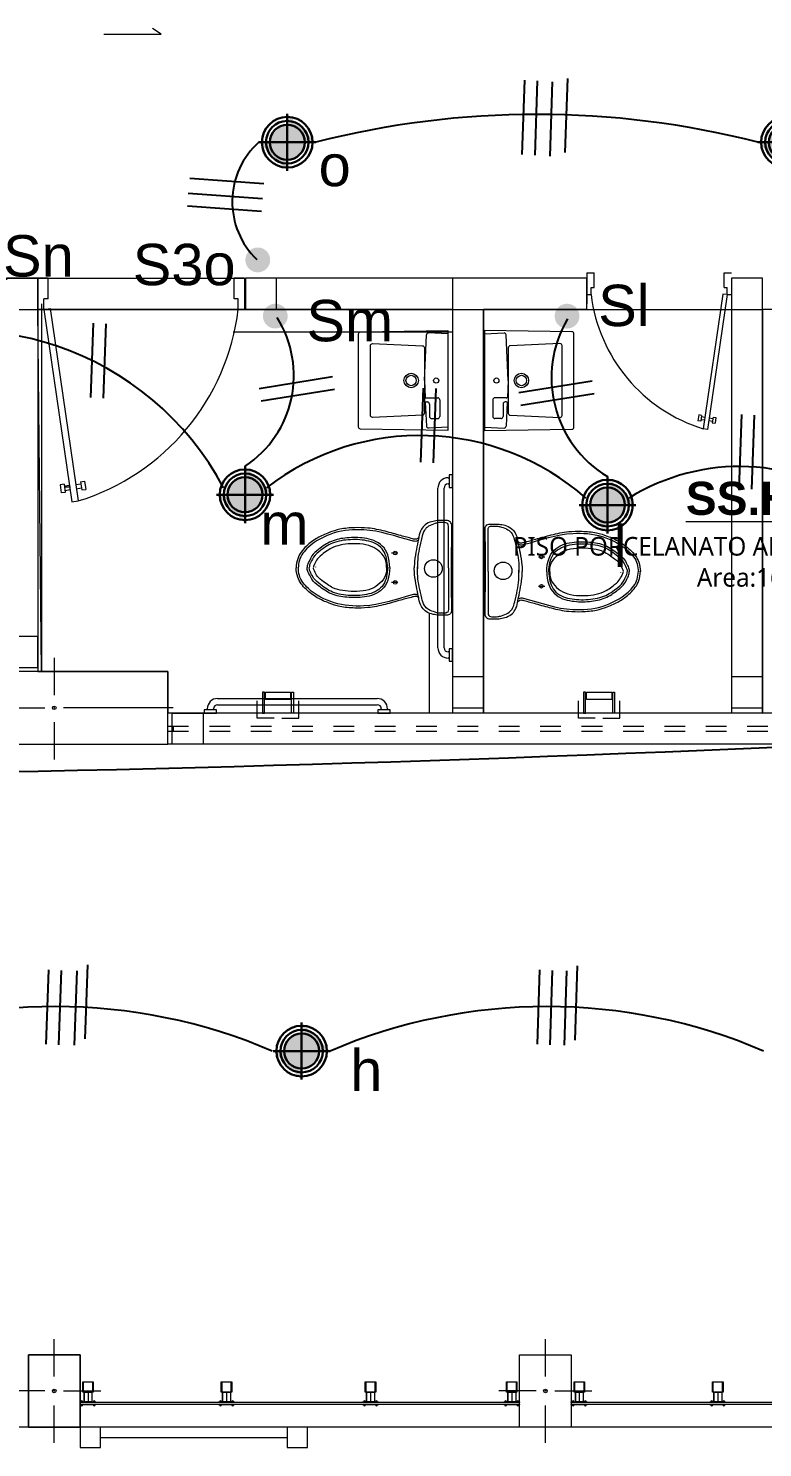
# Model space of a CAD drawing. Header units: metres. Extents: x -17 to 101, y 0 to 79.
# Drawn here: x 15.94 to 19.49, y 19.44 to 26.29 of the extents above; entities that cross this region are included whole.
import ezdxf

# ---------------------------------------------------------------- set-up
doc = ezdxf.new("R2010")
doc.units = ezdxf.units.M
for name, pattern in [('CONTINUA', [0]), ('DASHED2', [0.375, 0.25, -0.125]), ('HIDDEN', [9.525, 6.35, -3.175]), ('HIDDEN2', [0.1875, 0.125, -0.0625])]:
    doc.linetypes.add(name, pattern=pattern)
for name, color, linetype, lineweight in [('ALUMBRADO', 1, 'Continuous', 30), ('Cotas varias El', 253, 'Continuous', 13), ('TOMACORRIENTE', 5, 'HIDDEN2', 30)]:
    doc.layers.add(name, color=color, linetype=linetype, lineweight=lineweight)
doc.styles.add('Santa Rosa 1 50', font='trebuc.ttf')
doc.styles.get("Standard").update_dxf_attribs({"font": 'arial.ttf'})

# ---------------------------------------------------------------- blocks, each defined once
blk = doc.blocks.new('LED PASILLO')
at = {"layer": 'ALUMBRADO'}
h = blk.add_hatch(color=202, dxfattribs=at)
h.dxf.hatch_style = 1
edge = h.paths.add_edge_path()
edge.add_line((0, 0.1376), (0, -0.1376))
edge.add_line((-0.1376, 0), (0.1376, 0))
edge = h.paths.add_edge_path()
edge.add_line((0, 0), (0, 0.0845))
edge.add_arc((0, 0), 0.0845, 90, 180)
edge.add_line((-0.0845, 0), (0, 0))
edge = h.paths.add_edge_path()
edge.add_line((0.0845, 0), (0, 0))
edge.add_line((0, 0), (0, -0.0845))
edge.add_arc((0, 0), 0.0845, 270, 360)
at = {"layer": 'ALUMBRADO', "color": 202}
for points in [[(0, 0.1376), (0, -0.1376)], [(-0.1376, 0), (0.1376, 0)]]:
    blk.add_lwpolyline(points, dxfattribs=at)
for radius in [0.1222, 0.1028, 0.0845]:
    blk.add_circle((0, 0), radius, dxfattribs=at)

msp = doc.modelspace()

# ---------------------------------------------------------------- hatches: boundary and pattern name
at = {"layer": 'ALUMBRADO', "lineweight": 25}
h = msp.add_hatch(color=102, dxfattribs=at)
h.dxf.hatch_style = 1
h.paths.add_polyline_path([(16.9927, 25.1726, -1), (17.1127, 25.1726, -1)])
h = msp.add_hatch(color=102, dxfattribs=at)
h.dxf.hatch_style = 1
h.paths.add_polyline_path([(17.0775, 24.9013, -1), (17.1975, 24.9013, -1)])
h = msp.add_hatch(color=102, dxfattribs=at)
h.dxf.hatch_style = 1
h.paths.add_polyline_path([(18.488, 24.901, -1), (18.608, 24.901, -1)])

# ---------------------------------------------------------------- linework, layer by layer
at = {"layer": 'ALUMBRADO', "color": 114, "lineweight": 25}
for points in [[(18.3317, 25.6816), (18.3441, 26.0403)], [(18.3931, 25.6793), (18.4055, 26.038)], [(18.4657, 25.6746), (18.4781, 26.0333)], [(18.539, 25.6909), (18.5514, 26.0496)], [(17.082, 25.5404), (16.724, 25.5652)], [(17.0748, 25.468), (16.7168, 25.4928)], [(17.0704, 25.4068), (16.7124, 25.4316)], [(16.2459, 24.5078), (16.2583, 24.8665)], [(16.3073, 24.5055), (16.3197, 24.8642)], [(17.06, 24.5521), (17.4143, 24.6092)], [(17.0696, 24.4914), (17.4239, 24.5485)], [(17.8411, 24.195), (17.8535, 24.5536)], [(17.9024, 24.1927), (17.9148, 24.5514)], [(18.3146, 24.5314), (18.6689, 24.5885)], [(18.3242, 24.4707), (18.6786, 24.5278)], [(19.3801, 24.0668), (19.3925, 24.4255)], [(19.4415, 24.0645), (19.4539, 24.4232)], [(16.0294, 21.3838), (16.0418, 21.7425)], [(16.0908, 21.3816), (16.1032, 21.7403)], [(16.1664, 21.3789), (16.1788, 21.7376)], [(16.2184, 21.4092), (16.2308, 21.7679)], [(18.4044, 21.3838), (18.4168, 21.7425)], [(18.4658, 21.3816), (18.4782, 21.7402)], [(18.5349, 21.3796), (18.5473, 21.7383)], [(18.5867, 21.4042), (18.5991, 21.7629)]]:
    msp.add_lwpolyline(points, dxfattribs=at)
at = {"layer": 'ALUMBRADO', "lineweight": 25}
for centre, radius, start, end in [((18.4019, 21.5574), 4.3182, 75.66532, 104.33468), ((17.316, 25.4534), 0.3866, 131.90661, 226.14791), ((16.7016, 24.6142), 0.5254, 303.44424, 32.23096), ((19.0308, 24.6044), 0.5581, 149.39045, 239.03387), ((15.6237, 23.4011), 1.4305, 27.96248, 114.61774), ((17.8369, 23.1074), 1.2168, 48.72512, 127.56604), ((19.3821, 23.1625), 1.0121, 53.10713, 121.87901), ((16.0752, 18.905), 2.6607, 66.80916, 113.19026), ((18.4502, 18.905), 2.6607, 66.80916, 113.19026)]:
    msp.add_arc(centre, radius, start, end, dxfattribs=at)
at = {"layer": 'ALUMBRADO', "linetype": 'CONTINUA', "lineweight": 25}
msp.add_arc((12.5979, 181.0255), 158.359, 268.211237, 272.599244, dxfattribs=at)
at = {"layer": 'Cotas varias El', "linetype": 'Continuous'}
for p, q in [((16.3089, 26.2632), (16.5857, 26.2632)), ((16.5857, 26.2632), (16.5433, 26.2911)), ((16.0686, 23.2505), (16.0686, 23.0705)), ((15.4936, 23.0089), (16.0236, 23.0089)), ((16.6436, 23.0089), (16.1136, 23.0089)), ((20.2686, 22.9839), (16.6186, 22.9839)), ((16.0686, 22.9389), (16.0686, 22.7589)), ((20.2686, 22.8339), (16.6186, 22.8339)), ((16.6436, 22.8339), (16.6186, 22.8339)), ((20.2686, 22.8339), (16.6186, 22.8339)), ((16.0686, 19.7789), (16.0686, 19.9589)), ((18.4436, 19.7789), (18.4436, 19.9589)), ((16.0236, 19.7089), (15.8436, 19.7089)), ((16.1136, 19.7089), (16.2936, 19.7089)), ((18.3986, 19.7089), (18.2186, 19.7089)), ((18.4886, 19.7089), (18.6686, 19.7089)), ((16.0686, 19.4589), (16.0686, 19.6389)), ((18.4436, 19.4589), (18.4436, 19.6389)), ((16.1936, 19.5341), (16.1936, 19.4352)), ((16.2925, 19.5341), (16.1936, 19.5341)), ((16.2925, 19.4352), (16.2925, 19.5341)), ((17.1947, 19.5341), (17.1947, 19.4352)), ((17.2936, 19.5341), (17.1947, 19.5341)), ((17.2936, 19.4352), (17.2936, 19.5341)), ((16.1936, 19.4352), (16.2925, 19.4352)), ((17.1947, 19.4352), (17.2936, 19.4352))]:
    msp.add_line(p, q, dxfattribs=at)
at = {"layer": 'Cotas varias El', "ltscale": 0.05}
for p, q in [((18.6434, 25.1098), (18.6434, 24.9598)), ((15.8386, 25.0839), (15.9886, 25.0839)), ((16.9936, 25.0839), (16.9936, 24.9339)), ((19.4936, 22.9839), (19.4936, 25.0839))]:
    msp.add_line(p, q, dxfattribs=at)
at = {"layer": 'Cotas varias El'}
for p, q in [((18.6434, 25.1098), (18.6784, 25.1098)), ((18.6644, 25.1098), (18.6784, 25.1098)), ((18.6784, 25.0398), (18.6784, 25.1098)), ((19.3084, 25.0398), (19.3084, 25.1098)), ((19.3084, 25.1098), (19.3434, 25.1098)), ((16.0386, 25.0839), (15.9886, 25.0839)), ((16.0386, 24.9839), (16.0386, 25.0839)), ((16.9586, 25.0839), (16.9386, 25.0839)), ((16.9886, 25.0839), (16.9386, 25.0839)), ((16.9386, 24.9839), (16.9386, 25.0839)), ((18.6644, 25.0398), (18.6784, 25.0398)), ((18.6644, 25.0048), (18.6644, 25.0398)), ((19.3084, 25.0398), (19.3224, 25.0398)), ((19.3224, 25.0048), (19.3224, 25.0398)), ((16.0186, 24.9339), (16.0186, 24.9839)), ((16.0386, 24.9839), (16.0186, 24.9839)), ((16.9586, 24.9839), (16.9386, 24.9839)), ((16.9586, 24.9339), (16.9586, 24.9839)), ((18.6434, 25.0048), (18.6644, 25.0048)), ((19.3017, 25.0078), (19.2067, 24.3567)), ((19.3224, 25.0048), (19.2275, 24.3537)), ((19.3224, 25.0048), (19.3017, 25.0078)), ((19.3224, 25.0048), (19.3434, 25.0048)), ((16.0186, 24.9339), (15.9886, 24.9339)), ((16.0186, 24.9339), (16.0483, 24.9383)), ((16.0186, 24.9339), (16.1542, 24.0038)), ((16.0483, 24.9383), (16.1839, 24.0081)), ((16.9886, 24.9339), (16.9586, 24.9339)), ((17.9723, 24.8155), (17.8782, 24.8196)), ((18.1494, 24.8155), (18.2434, 24.8196)), ((17.8583, 24.5901), (17.8678, 24.8101)), ((18.2634, 24.5901), (18.2538, 24.8101)), ((17.8583, 24.5901), (17.8618, 24.5087)), ((18.2634, 24.5901), (18.2598, 24.5087)), ((17.8628, 24.4848), (17.8678, 24.3702)), ((17.8683, 24.5064), (17.9228, 24.5064)), ((17.8683, 24.4864), (17.8728, 24.4864)), ((17.8828, 24.4764), (17.8828, 24.4164)), ((17.9328, 24.4964), (17.9328, 24.4164)), ((18.1889, 24.4964), (18.1889, 24.4164)), ((18.2534, 24.5064), (18.1989, 24.5064)), ((18.2389, 24.4764), (18.2389, 24.4164)), ((18.2534, 24.4864), (18.2489, 24.4864)), ((18.2588, 24.4848), (18.2538, 24.3702)), ((19.1846, 24.4236), (19.1806, 24.3959)), ((19.1985, 24.4216), (19.1846, 24.4236)), ((19.1985, 24.4216), (19.1945, 24.3939)), ((19.2148, 24.4121), (19.1975, 24.4147)), ((19.2356, 24.4091), (19.2529, 24.4066)), ((19.2539, 24.4135), (19.2499, 24.3858)), ((19.2539, 24.4135), (19.2678, 24.4115)), ((19.2678, 24.4115), (19.2637, 24.3838)), ((17.9723, 24.3647), (17.8782, 24.3606)), ((17.8928, 24.4064), (17.9228, 24.4064)), ((18.1494, 24.3647), (18.2434, 24.3606)), ((18.2289, 24.4064), (18.1989, 24.4064)), ((19.1945, 24.3939), (19.1806, 24.3959)), ((19.2128, 24.3983), (19.1955, 24.4008)), ((19.2275, 24.3537), (19.2067, 24.3567)), ((19.2275, 24.3537), (19.2067, 24.3567)), ((19.2275, 24.3537), (19.2067, 24.3567)), ((19.2509, 24.3927), (19.2336, 24.3953)), ((19.2499, 24.3858), (19.2637, 24.3838)), ((16.1165, 24.0892), (16.0967, 24.0863)), ((16.0967, 24.0863), (16.1025, 24.0467)), ((16.1165, 24.0892), (16.1223, 24.0496)), ((16.1427, 24.0829), (16.1179, 24.0793)), ((16.1724, 24.0873), (16.1971, 24.0909)), ((16.1753, 24.0675), (16.2, 24.0711)), ((16.1957, 24.1008), (16.2155, 24.1036)), ((16.1957, 24.1008), (16.2014, 24.0612)), ((16.2155, 24.1036), (16.2212, 24.0641)), ((17.9236, 23.2989), (17.9236, 24.0704)), ((17.9536, 23.2989), (17.9536, 24.0704)), ((17.9736, 24.1204), (17.9786, 24.1204)), ((17.9736, 24.0904), (17.9786, 24.0904)), ((16.1223, 24.0496), (16.1025, 24.0467)), ((16.1208, 24.0595), (16.1456, 24.0631)), ((16.1542, 24.0038), (16.1839, 24.0081)), ((16.1542, 24.0038), (16.1839, 24.0081)), ((16.1542, 24.0038), (16.1839, 24.0081)), ((16.2014, 24.0612), (16.2212, 24.0641)), ((17.9656, 23.9135), (17.9214, 23.9135)), ((17.9656, 23.9135), (17.9656, 23.9135)), ((17.9747, 23.685), (17.9747, 23.8864)), ((17.9886, 23.8973), (17.9886, 23.4727)), ((18.1521, 23.4554), (18.1521, 23.88)), ((18.166, 23.6677), (18.166, 23.8691)), ((18.1751, 23.8962), (18.2192, 23.8962)), ((18.1521, 23.8112), (18.1521, 23.5693)), ((17.7304, 23.7563), (17.6995, 23.7563)), ((17.9886, 23.5415), (17.9886, 23.7834)), ((18.4103, 23.7381), (18.4412, 23.7381)), ((17.9747, 23.685), (17.9747, 23.4837)), ((18.166, 23.6677), (18.166, 23.4663)), ((17.7304, 23.6146), (17.6995, 23.6146)), ((18.4103, 23.5964), (18.4412, 23.5964)), ((17.9656, 23.4565), (17.9214, 23.4565)), ((18.1751, 23.4392), (18.1751, 23.4392)), ((18.1751, 23.4392), (18.2192, 23.4392)), ((17.9786, 23.2789), (17.9736, 23.2789)), ((17.9786, 23.2489), (17.9736, 23.2489)), ((16.8586, 23.0539), (17.6301, 23.0539)), ((16.8086, 22.9989), (16.8086, 23.0039)), ((16.8386, 22.9989), (16.8386, 23.0039)), ((16.8586, 23.0239), (17.6301, 23.0239)), ((17.6501, 23.0039), (17.6501, 22.9989)), ((17.6801, 23.0039), (17.6801, 22.9989)), ((16.2131, 19.7026), (16.2512, 19.7026)), ((16.2131, 19.6559), (16.2131, 19.7026)), ((16.2131, 19.7026), (16.2131, 19.6559)), ((16.2131, 19.7026), (16.2512, 19.7026)), ((16.2131, 19.6559), (16.2131, 19.7026)), ((16.2131, 19.7026), (16.2131, 19.6559)), ((16.2321, 19.7026), (16.2321, 19.6559)), ((16.2321, 19.7026), (16.2321, 19.6559)), ((16.2512, 19.7026), (16.2512, 19.6559)), ((16.2512, 19.7026), (16.2512, 19.6559)), ((16.2512, 19.7026), (16.2512, 19.6559)), ((16.2512, 19.7026), (16.2512, 19.6559)), ((16.8826, 19.7026), (16.9207, 19.7026)), ((16.8826, 19.6559), (16.8826, 19.7026)), ((16.8826, 19.7026), (16.8826, 19.6559)), ((16.8826, 19.7026), (16.9207, 19.7026)), ((16.8826, 19.6559), (16.8826, 19.7026)), ((16.8826, 19.7026), (16.8826, 19.6559)), ((16.9016, 19.7026), (16.9016, 19.6559)), ((16.9016, 19.7026), (16.9016, 19.6559)), ((16.9207, 19.7026), (16.9207, 19.6559)), ((16.9207, 19.7026), (16.9207, 19.6559)), ((16.9207, 19.7026), (16.9207, 19.6559)), ((16.9207, 19.7026), (16.9207, 19.6559)), ((17.5786, 19.7026), (17.6167, 19.7026)), ((17.5786, 19.6559), (17.5786, 19.7026)), ((17.5786, 19.7026), (17.5786, 19.6559)), ((17.5786, 19.7026), (17.6167, 19.7026)), ((17.5786, 19.6559), (17.5786, 19.7026)), ((17.5786, 19.7026), (17.5786, 19.6559)), ((17.5976, 19.7026), (17.5976, 19.6559)), ((17.5976, 19.7026), (17.5976, 19.6559)), ((17.6167, 19.7026), (17.6167, 19.6559)), ((17.6167, 19.7026), (17.6167, 19.6559)), ((17.6167, 19.7026), (17.6167, 19.6559)), ((17.6167, 19.7026), (17.6167, 19.6559)), ((18.2615, 19.7026), (18.2996, 19.7026)), ((18.2615, 19.6559), (18.2615, 19.7026)), ((18.2615, 19.7026), (18.2615, 19.6559)), ((18.2615, 19.7026), (18.2996, 19.7026)), ((18.2615, 19.6559), (18.2615, 19.7026)), ((18.2615, 19.7026), (18.2615, 19.6559)), ((18.2805, 19.7026), (18.2805, 19.6559)), ((18.2805, 19.7026), (18.2805, 19.6559)), ((18.2996, 19.7026), (18.2996, 19.6559)), ((18.2996, 19.7026), (18.2996, 19.6559)), ((18.2996, 19.7026), (18.2996, 19.6559)), ((18.2996, 19.7026), (18.2996, 19.6559)), ((18.5881, 19.7026), (18.6262, 19.7026)), ((18.5881, 19.6559), (18.5881, 19.7026)), ((18.5881, 19.7026), (18.5881, 19.6559)), ((18.5881, 19.7026), (18.6262, 19.7026)), ((18.5881, 19.6559), (18.5881, 19.7026)), ((18.5881, 19.7026), (18.5881, 19.6559)), ((18.6071, 19.7026), (18.6071, 19.6559)), ((18.6071, 19.7026), (18.6071, 19.6559)), ((18.6262, 19.7026), (18.6262, 19.6559)), ((18.6262, 19.7026), (18.6262, 19.6559)), ((18.6262, 19.7026), (18.6262, 19.6559)), ((18.6262, 19.7026), (18.6262, 19.6559)), ((19.2576, 19.7026), (19.2957, 19.7026)), ((19.2576, 19.6559), (19.2576, 19.7026)), ((19.2576, 19.7026), (19.2576, 19.6559)), ((19.2576, 19.7026), (19.2957, 19.7026)), ((19.2576, 19.6559), (19.2576, 19.7026)), ((19.2576, 19.7026), (19.2576, 19.6559)), ((19.2766, 19.7026), (19.2766, 19.6559)), ((19.2766, 19.7026), (19.2766, 19.6559)), ((19.2957, 19.7026), (19.2957, 19.6559)), ((19.2957, 19.7026), (19.2957, 19.6559)), ((19.2957, 19.7026), (19.2957, 19.6559)), ((19.2957, 19.7026), (19.2957, 19.6559)), ((16.2508, 19.6559), (16.2127, 19.6559)), ((16.2508, 19.6559), (16.2127, 19.6559)), ((16.9207, 19.6559), (16.8826, 19.6559)), ((16.9207, 19.6559), (16.8826, 19.6559)), ((17.6167, 19.6559), (17.5786, 19.6559)), ((17.6167, 19.6559), (17.5786, 19.6559)), ((18.2996, 19.6559), (18.2615, 19.6559)), ((18.2996, 19.6559), (18.2615, 19.6559)), ((18.6258, 19.6559), (18.5877, 19.6559)), ((18.6258, 19.6559), (18.5877, 19.6559)), ((19.2957, 19.6559), (19.2576, 19.6559)), ((19.2957, 19.6559), (19.2576, 19.6559))]:
    msp.add_line(p, q, dxfattribs=at)
at = {"layer": 'Cotas varias El', "linetype": 'Continuous', "ltscale": 0.2}
for p, q in [((16.0086, 23.1839), (16.0086, 24.9598)), ((16.9339, 24.8258), (17.9936, 24.8258)), ((16.1222, 24.0758), (16.1475, 24.0758)), ((17.8836, 22.9839), (17.8836, 23.4654))]:
    msp.add_line(p, q, dxfattribs=at)
at = {"layer": 'Cotas varias El', "linetype": 'DASHED2', "ltscale": 0.3}
for p, q in [((16.6186, 22.9208), (20.2686, 22.9208)), ((16.6186, 22.8957), (20.2686, 22.8957))]:
    msp.add_line(p, q, dxfattribs=at)
at = {"layer": 'Cotas varias El', "linetype": 'DASHED2'}
for p, q in [((16.6405, 22.9208), (16.6405, 22.8958)), ((16.6436, 22.9208), (16.6436, 22.8958))]:
    msp.add_line(p, q, dxfattribs=at)
at = {"layer": 'Cotas varias El'}
for points in [[(15.8386, 25.0839), (15.8386, 24.9339), (15.9886, 24.9339), (15.9886, 25.0839)], [(15.9886, 25.0839), (16.9886, 25.0839), (16.9886, 24.9339), (15.9886, 24.9339)], [(17.1436, 25.0839), (16.9936, 25.0839), (16.9936, 24.9339), (17.1436, 24.9339)], [(17.9936, 24.9339), (18.6434, 24.9339), (18.6434, 25.0839), (17.9936, 25.0839)], [(19.3436, 24.9339), (19.4936, 24.9339), (19.4936, 25.0839), (19.3436, 25.0839)], [(15.9886, 24.9339), (17.9936, 24.9339), (17.9936, 22.9839), (16.6186, 22.9839), (16.6186, 23.1839), (16.0064, 23.1839), (15.9886, 24.9339)], [(18.1436, 24.9339), (19.3436, 24.9339), (19.3436, 22.9839), (18.1436, 22.9839)], [(20.6935, 24.9339), (19.4936, 24.9339), (19.4936, 22.9839), (20.2686, 22.984), (20.2686, 22.984), (20.2686, 23.1839), (20.6918, 23.184)], [(17.9786, 24.0739), (17.9936, 24.0739), (17.9936, 24.1339), (17.9786, 24.1339)], [(15.8386, 23.3539), (15.8386, 23.2039), (15.9886, 23.2039), (15.9886, 23.3539)], [(17.9786, 23.2339), (17.9936, 23.2339), (17.9936, 23.2939), (17.9786, 23.2939)], [(17.9936, 23.1589), (17.9936, 23.0089), (18.1436, 23.0089), (18.1436, 23.1589)], [(19.3436, 23.0089), (19.4936, 23.0089), (19.4936, 23.1589), (19.3436, 23.1589)], [(17.0755, 22.9839), (17.0845, 22.9839), (17.0845, 23.0839), (17.0755, 23.0839)], [(17.0895, 23.0489), (17.0895, 23.0839), (17.2115, 23.0839), (17.2115, 23.0489)], [(17.2255, 22.9839), (17.2165, 22.9839), (17.2165, 23.0839), (17.2255, 23.0839)], [(18.6278, 22.9839), (18.6368, 22.9839), (18.6368, 23.0839), (18.6278, 23.0839)], [(18.6418, 23.0489), (18.6418, 23.0839), (18.7638, 23.0839), (18.7638, 23.0489)], [(18.7778, 22.9839), (18.7688, 22.9839), (18.7688, 23.0839), (18.7778, 23.0839)], [(16.7886, 22.9839), (16.7886, 22.8339), (16.6386, 22.8339), (16.6386, 22.9839)], [(16.7936, 22.9989), (16.7936, 22.9839), (16.8536, 22.9839), (16.8536, 22.9989)], [(17.6336, 22.9989), (17.6336, 22.9839), (17.6936, 22.9839), (17.6936, 22.9989)], [(16.1936, 19.8839), (15.9436, 19.8839), (15.9436, 19.5339), (16.1936, 19.5339)], [(16.2575, 19.7026), (16.2552, 19.7026), (16.2067, 19.7026), (16.2067, 19.7049), (16.2067, 19.7511), (16.2067, 19.7534), (16.2575, 19.7534), (16.2575, 19.7511)], [(16.2552, 19.7049), (16.2552, 19.7511), (16.209, 19.7511), (16.209, 19.7049)], [(18.6325, 19.7026), (18.6302, 19.7026), (18.5817, 19.7026), (18.5817, 19.7049), (18.5817, 19.7511), (18.5817, 19.7534), (18.6325, 19.7534), (18.6325, 19.7511)], [(18.6302, 19.7049), (18.6302, 19.7511), (18.584, 19.7511), (18.584, 19.7049)], [(16.1936, 19.6446), (18.3186, 19.6446), (18.3186, 19.6526), (16.1936, 19.6526)], [(18.5686, 19.6446), (20.6936, 19.6446), (20.6936, 19.6526), (18.5686, 19.6526)]]:
    msp.add_lwpolyline(points, close=True, dxfattribs=at)
at = {"layer": 'Cotas varias El', "ltscale": 0.05}
for points in [[(15.9886, 25.0839), (15.9886, 23.1839)], [(18.6434, 25.0839), (16.9936, 25.0839)], [(19.4936, 25.0839), (19.3436, 25.0839)], [(19.3436, 25.0839), (19.3436, 22.9839)], [(17.9936, 24.9598), (17.9936, 22.9839)], [(17.9936, 24.9339), (16.9936, 24.9339)], [(18.6434, 24.9339), (18.1436, 24.9339)], [(18.1436, 24.9339), (18.1436, 22.9839)]]:
    msp.add_lwpolyline(points, dxfattribs=at)
at = {"layer": 'Cotas varias El'}
for points in [[(16.9936, 25.0839), (16.9936, 24.9339)], [(15.9886, 23.1839), (16.6186, 23.1839), (16.6186, 22.9839)], [(35.2186, 22.8339), (35.2186, 19.5339), (6.4186, 19.5339), (6.4186, 22.8339)]]:
    msp.add_lwpolyline(points, dxfattribs=at)
for points in [[(17.9723, 24.8316), (17.9723, 24.3486), (17.5501, 24.355, -0.409814), (17.5403, 24.365), (17.5403, 24.8153, -0.409814), (17.5501, 24.8253)], [(18.1494, 24.8316), (18.1494, 24.3486), (18.5715, 24.355, 0.409814), (18.5814, 24.365), (18.5814, 24.8153, 0.409814), (18.5715, 24.8253)], [(17.8487, 24.758, -0.40154), (17.8583, 24.7481), (17.8583, 24.5164), (17.8583, 24.4764), (17.8583, 24.4322, -0.40154), (17.8487, 24.4222), (17.6077, 24.4117, -0.427002), (17.5973, 24.4217), (17.5973, 24.7585, -0.427002), (17.6077, 24.7685)], [(18.2729, 24.758, 0.40154), (18.2634, 24.7481), (18.2634, 24.5164), (18.2634, 24.4764), (18.2634, 24.4322, 0.40154), (18.2729, 24.4222), (18.5139, 24.4117, 0.427002), (18.5244, 24.4217), (18.5244, 24.7585, 0.427002), (18.5139, 24.7685)]]:
    msp.add_lwpolyline(points, format="xyb", close=True, dxfattribs=at)
at = {"layer": 'Cotas varias El', "linetype": 'Continuous'}
for points in [[(15.5186, 22.8339), (16.6186, 22.8339), (16.6186, 23.1839), (15.5186, 23.1839)], [(16.1936, 19.5339), (15.9436, 19.5339), (15.9436, 19.8839), (16.1936, 19.8839)], [(18.5686, 19.5339), (18.3186, 19.5339), (18.3186, 19.8839), (18.5686, 19.8839)]]:
    msp.add_lwpolyline(points, close=True, dxfattribs=at)
at = {"layer": 'Cotas varias El', "linetype": 'HIDDEN', "ltscale": 0.1}
for points in [[(17.1319, 22.9588), (17.0503, 22.9588), (17.0502, 23.0432)], [(17.169, 22.9588), (17.2507, 22.9588), (17.2508, 23.0432)], [(18.6843, 22.9588), (18.6026, 22.9588), (18.6026, 23.0432)], [(18.7214, 22.9588), (18.803, 22.9588), (18.8031, 23.0432)]]:
    msp.add_lwpolyline(points, dxfattribs=at)
at = {"layer": 'Cotas varias El', "flags": 128}
for points in [[(16.927, 19.7026), (16.9247, 19.7026), (16.8762, 19.7026), (16.8762, 19.7049), (16.8762, 19.7511), (16.8762, 19.7534), (16.927, 19.7534), (16.927, 19.7511)], [(16.9247, 19.7049), (16.9247, 19.7511), (16.8785, 19.7511), (16.8785, 19.7049)], [(17.623, 19.7026), (17.6207, 19.7026), (17.5722, 19.7026), (17.5722, 19.7049), (17.5722, 19.7511), (17.5722, 19.7534), (17.623, 19.7534), (17.623, 19.7511)], [(17.6207, 19.7049), (17.6207, 19.7511), (17.5745, 19.7511), (17.5745, 19.7049)], [(18.3059, 19.7026), (18.3036, 19.7026), (18.2551, 19.7026), (18.2551, 19.7049), (18.2551, 19.7511), (18.2551, 19.7534), (18.3059, 19.7534), (18.3059, 19.7511)], [(18.3036, 19.7049), (18.3036, 19.7511), (18.2574, 19.7511), (18.2574, 19.7049)], [(19.302, 19.7026), (19.2997, 19.7026), (19.2512, 19.7026), (19.2512, 19.7049), (19.2512, 19.7511), (19.2512, 19.7534), (19.302, 19.7534), (19.302, 19.7511)], [(19.2997, 19.7049), (19.2997, 19.7511), (19.2535, 19.7511), (19.2535, 19.7049)], [(16.2698, 19.6536), (16.219, 19.6536), (16.1936, 19.6536), (16.1936, 19.6559), (16.219, 19.6559), (16.2698, 19.6559)], [(16.2698, 19.6536), (16.1936, 19.6536), (16.1936, 19.6559), (16.2698, 19.6559)], [(16.2698, 19.6413), (16.1936, 19.6413), (16.1936, 19.6436), (16.2698, 19.6436)], [(16.2698, 19.6413), (16.1936, 19.6413), (16.1936, 19.6436), (16.2698, 19.6436)], [(16.9397, 19.6536), (16.8889, 19.6536), (16.8635, 19.6536), (16.8635, 19.6559), (16.8889, 19.6559), (16.9397, 19.6559)], [(16.9397, 19.6536), (16.8635, 19.6536), (16.8635, 19.6559), (16.9397, 19.6559)], [(16.9397, 19.6413), (16.8635, 19.6413), (16.8635, 19.6436), (16.9397, 19.6436)], [(16.9397, 19.6413), (16.8635, 19.6413), (16.8635, 19.6436), (16.9397, 19.6436)], [(17.6357, 19.6536), (17.5849, 19.6536), (17.5595, 19.6536), (17.5595, 19.6559), (17.5849, 19.6559), (17.6357, 19.6559)], [(17.6357, 19.6536), (17.5595, 19.6536), (17.5595, 19.6559), (17.6357, 19.6559)], [(17.6357, 19.6413), (17.5595, 19.6413), (17.5595, 19.6436), (17.6357, 19.6436)], [(17.6357, 19.6413), (17.5595, 19.6413), (17.5595, 19.6436), (17.6357, 19.6436)], [(18.3186, 19.6536), (18.2678, 19.6536), (18.2424, 19.6536), (18.2424, 19.6559), (18.2678, 19.6559), (18.3186, 19.6559)], [(18.3186, 19.6536), (18.2424, 19.6536), (18.2424, 19.6559), (18.3186, 19.6559)], [(18.3186, 19.6413), (18.2424, 19.6413), (18.2424, 19.6436), (18.3186, 19.6436)], [(18.3186, 19.6413), (18.2424, 19.6413), (18.2424, 19.6436), (18.3186, 19.6436)], [(18.6448, 19.6536), (18.594, 19.6536), (18.5686, 19.6536), (18.5686, 19.6559), (18.594, 19.6559), (18.6448, 19.6559)], [(18.6448, 19.6536), (18.5686, 19.6536), (18.5686, 19.6559), (18.6448, 19.6559)], [(18.6448, 19.6413), (18.5686, 19.6413), (18.5686, 19.6436), (18.6448, 19.6436)], [(18.6448, 19.6413), (18.5686, 19.6413), (18.5686, 19.6436), (18.6448, 19.6436)], [(19.3147, 19.6536), (19.2639, 19.6536), (19.2385, 19.6536), (19.2385, 19.6559), (19.2639, 19.6559), (19.3147, 19.6559)], [(19.3147, 19.6536), (19.2385, 19.6536), (19.2385, 19.6559), (19.3147, 19.6559)], [(19.3147, 19.6413), (19.2385, 19.6413), (19.2385, 19.6436), (19.3147, 19.6436)], [(19.3147, 19.6413), (19.2385, 19.6413), (19.2385, 19.6436), (19.3147, 19.6436)]]:
    msp.add_lwpolyline(points, close=True, dxfattribs=at)
at = {"layer": 'Cotas varias El', "linetype": 'Continuous', "flags": 128}
for points in [[(17.1946, 19.5341), (16.2925, 19.5341)], [(16.2925, 19.4846), (17.1946, 19.4846)]]:
    msp.add_lwpolyline(points, dxfattribs=at)
at = {"layer": 'Cotas varias El'}
for centre, radius in [((17.7943, 24.5901), 0.035), ((17.7943, 24.5901), 0.025), ((18.3274, 24.5901), 0.035), ((18.3274, 24.5901), 0.025), ((17.9153, 24.5901), 0.0125), ((18.2064, 24.5901), 0.0125), ((17.7169, 23.7563), 0.00872), ((17.9019, 23.682), 0.0425), ((18.4238, 23.7381), 0.00872), ((18.2388, 23.6707), 0.0425), ((17.7169, 23.6146), 0.00872), ((18.4238, 23.5964), 0.00872)]:
    msp.add_circle(centre, radius, dxfattribs=at)
at = {"layer": 'Cotas varias El', "linetype": 'Continuous'}
for centre in [(16.0686, 23.0089), (16.0686, 19.7089), (18.4436, 19.7089)]:
    msp.add_circle(centre, 0.00871, dxfattribs=at)
at = {"layer": 'Cotas varias El', "linetype": 'ByBlock'}
for centre, radius, start, end in [((19.4341, 25.0979), 0.7753, 186.89893, 252.94348), ((15.859, 25.067), 1.1076, 287.05652, 353.10107)]:
    msp.add_arc(centre, radius, start, end, dxfattribs=at)
at = {"layer": 'Cotas varias El'}
for centre, radius, start, end in [((17.8778, 24.8096), 0.01, 87.50973, 177.50973), ((18.2438, 24.8096), 0.01, 2.49027, 92.49027), ((17.8683, 24.5164), 0.01, 180, 270), ((17.8683, 24.4764), 0.01, 90, 180), ((17.8728, 24.4764), 0.01, 360, 90), ((17.9228, 24.4964), 0.01, 360, 90), ((18.1989, 24.4964), 0.01, 90, 180), ((18.2489, 24.4764), 0.01, 90, 180), ((18.2534, 24.5164), 0.01, 270, 0), ((18.2534, 24.4764), 0.01, 0, 90), ((17.8928, 24.4164), 0.01, 180, 270), ((17.9228, 24.4164), 0.01, 270, 360), ((18.1989, 24.4164), 0.01, 180, 270), ((18.2289, 24.4164), 0.01, 270, 0), ((17.8778, 24.3706), 0.01, 182.49027, 272.49027), ((18.2438, 24.3706), 0.01, 267.50973, 357.50973), ((17.9736, 24.0704), 0.05, 90, 180), ((17.9736, 24.0704), 0.02, 90, 180), ((17.9736, 23.2989), 0.05, 180, 269.98202), ((17.9736, 23.2989), 0.02, 180, 269.98202), ((16.8586, 23.0039), 0.05, 90, 179.98202), ((17.6301, 23.0039), 0.05, 0, 90), ((16.8586, 23.0039), 0.02, 90, 179.98202), ((17.6301, 23.0039), 0.02, 0, 90), ((16.2024, 19.6559), 0.00476, 0, 180), ((16.2024, 19.6413), 0.00476, 180, 0), ((16.2614, 19.6559), 0.00476, 0, 180), ((16.2614, 19.6413), 0.00476, 180, 0), ((16.8723, 19.6559), 0.00476, 0, 180), ((16.8723, 19.6413), 0.00476, 180, 0), ((16.9313, 19.6559), 0.00476, 0, 180), ((16.9313, 19.6413), 0.00476, 180, 0), ((17.5683, 19.6559), 0.00476, 0, 180), ((17.5683, 19.6413), 0.00476, 180, 0), ((17.6273, 19.6559), 0.00476, 0, 180), ((17.6273, 19.6413), 0.00476, 180, 0), ((18.2512, 19.6559), 0.00476, 0, 180), ((18.2512, 19.6413), 0.00476, 180, 0), ((18.3102, 19.6559), 0.00476, 0, 180), ((18.3102, 19.6413), 0.00476, 180, 0), ((18.5774, 19.6559), 0.00476, 0, 180), ((18.5774, 19.6413), 0.00476, 180, 0), ((18.6364, 19.6559), 0.00476, 0, 180), ((18.6364, 19.6413), 0.00476, 180, 0), ((19.2473, 19.6559), 0.00476, 0, 180), ((19.2473, 19.6413), 0.00476, 180, 0), ((19.3063, 19.6559), 0.00476, 0, 180), ((19.3063, 19.6413), 0.00476, 180, 0)]:
    msp.add_arc(centre, radius, start, end, dxfattribs=at)
for points in [[(17.8012, 23.8256), (17.7444, 23.8408), (17.669, 23.8615), (17.5847, 23.8773), (17.5212, 23.879), (17.4497, 23.8714), (17.3982, 23.8556), (17.3406, 23.8292), (17.2876, 23.7893), (17.2457, 23.7292), (17.238, 23.6844)], [(17.9747, 23.8864), (17.9711, 23.8985), (17.9623, 23.9032), (17.9506, 23.9035), (17.9274, 23.9034), (17.9096, 23.8991), (17.8787, 23.8863), (17.8587, 23.8669), (17.8454, 23.8311), (17.8331, 23.7765), (17.8262, 23.7257), (17.8251, 23.6796)], [(17.9214, 23.9135), (17.8931, 23.9078), (17.8622, 23.8928), (17.8441, 23.8712), (17.8316, 23.8355), (17.8298, 23.8234)], [(17.9886, 23.8973), (17.9842, 23.906), (17.9751, 23.9122), (17.9656, 23.9135)], [(18.1521, 23.88), (18.1565, 23.8887), (18.1656, 23.8949), (18.1751, 23.8962)], [(18.166, 23.8691), (18.1696, 23.8812), (18.1783, 23.8858), (18.1901, 23.8862), (18.2132, 23.8861), (18.2311, 23.8818), (18.262, 23.869), (18.282, 23.8496), (18.2952, 23.8138), (18.3076, 23.7592), (18.3145, 23.7084), (18.3156, 23.6623)], [(18.2192, 23.8962), (18.2476, 23.8905), (18.2784, 23.8755), (18.2966, 23.8539), (18.3091, 23.8182), (18.3108, 23.8061)], [(18.3395, 23.8083), (18.3963, 23.8235), (18.4717, 23.8442), (18.556, 23.86), (18.6195, 23.8617), (18.691, 23.8541), (18.7425, 23.8383), (18.8001, 23.8119), (18.8531, 23.772), (18.895, 23.7119), (18.9026, 23.6671)], [(17.6909, 23.6863), (17.6813, 23.7477), (17.6549, 23.7905), (17.6143, 23.8165), (17.5686, 23.828), (17.4839, 23.8299), (17.4085, 23.8128), (17.3467, 23.7744), (17.3144, 23.743), (17.3004, 23.716), (17.292, 23.6949), (17.292, 23.6863)], [(17.8307, 23.8297), (17.8212, 23.8237), (17.8012, 23.8256)], [(18.31, 23.8124), (18.3195, 23.8063), (18.3395, 23.8083)], [(18.4498, 23.6664), (18.4594, 23.7278), (18.4857, 23.7705), (18.5264, 23.7966), (18.572, 23.8081), (18.6568, 23.8099), (18.7322, 23.7929), (18.794, 23.7544), (18.8263, 23.7231), (18.8403, 23.6961), (18.8486, 23.675), (18.8486, 23.6664)], [(17.8012, 23.5444), (17.7444, 23.5292), (17.669, 23.5085), (17.5847, 23.4928), (17.5212, 23.491), (17.4497, 23.4987), (17.3982, 23.5144), (17.3406, 23.5408), (17.2876, 23.5807), (17.2457, 23.6408), (17.238, 23.6856)], [(17.6909, 23.6863), (17.6813, 23.6249), (17.6549, 23.5822), (17.6143, 23.5561), (17.5686, 23.5446), (17.4839, 23.5428), (17.4085, 23.5598), (17.3467, 23.5983), (17.3144, 23.6297), (17.3004, 23.6566), (17.292, 23.6777), (17.292, 23.6863)], [(17.9747, 23.4837), (17.9711, 23.4716), (17.9623, 23.4669), (17.9506, 23.4665), (17.9274, 23.4666), (17.9096, 23.4709), (17.8787, 23.4838), (17.8587, 23.5031), (17.8454, 23.5389), (17.8331, 23.5935), (17.8262, 23.6443), (17.8251, 23.6904)], [(18.166, 23.4663), (18.1696, 23.4542), (18.1783, 23.4496), (18.1901, 23.4492), (18.2132, 23.4493), (18.2311, 23.4536), (18.262, 23.4664), (18.282, 23.4858), (18.2952, 23.5216), (18.3076, 23.5762), (18.3145, 23.627), (18.3156, 23.6731)], [(18.3395, 23.5271), (18.3963, 23.5119), (18.4717, 23.4912), (18.556, 23.4754), (18.6195, 23.4737), (18.691, 23.4814), (18.7425, 23.4971), (18.8001, 23.5235), (18.8531, 23.5634), (18.895, 23.6235), (18.9026, 23.6683)], [(18.4498, 23.6664), (18.4594, 23.605), (18.4857, 23.5622), (18.5264, 23.5362), (18.572, 23.5247), (18.6568, 23.5228), (18.7322, 23.5399), (18.794, 23.5784), (18.8263, 23.6097), (18.8403, 23.6367), (18.8486, 23.6578), (18.8486, 23.6664)], [(17.8307, 23.5403), (17.8212, 23.5464), (17.8012, 23.5444)], [(17.9214, 23.4565), (17.8931, 23.4623), (17.8622, 23.4772), (17.8441, 23.4988), (17.8316, 23.5345), (17.8298, 23.5467)], [(18.2192, 23.4392), (18.2476, 23.445), (18.2784, 23.4599), (18.2966, 23.4815), (18.3091, 23.5172), (18.3108, 23.5293)], [(18.31, 23.523), (18.3195, 23.5291), (18.3395, 23.5271)], [(17.9886, 23.4727), (17.9842, 23.464), (17.9751, 23.4578), (17.9656, 23.4565)], [(18.1521, 23.4554), (18.1565, 23.4467), (18.1656, 23.4405), (18.1751, 23.4392)]]:
    msp.add_spline(points, degree=3, dxfattribs=at)
for points, knots in [([(17.7986, 23.816), (17.7207, 23.8365), (17.644, 23.8647), (17.5173, 23.8711), (17.4684, 23.8684), (17.3768, 23.8387), (17.333, 23.8179), (17.2778, 23.7666), (17.2605, 23.7455), (17.2506, 23.71), (17.2493, 23.697), (17.248, 23.6835)], [0, 0, 0, 0, 0.2415423, 0.2415423, 0.3894741, 0.3894741, 0.5374058, 0.5374058, 0.6202058, 0.6202058, 0.6604256, 0.6604256, 0.6604256, 0.6604256]), ([(17.6809, 23.6856), (17.6788, 23.7165), (17.6754, 23.7455), (17.644, 23.7924), (17.6181, 23.8068), (17.5615, 23.8208), (17.5313, 23.8225), (17.4713, 23.8196), (17.4409, 23.8153), (17.3907, 23.7948), (17.3686, 23.779), (17.3339, 23.7516), (17.324, 23.7415), (17.3124, 23.7179), (17.3063, 23.707), (17.3019, 23.6953), (17.3017, 23.6926), (17.302, 23.6869)], [0, 0, 0, 0, 0.0918784, 0.0918784, 0.1837568, 0.1837568, 0.2756352, 0.2756352, 0.3675136, 0.3675136, 0.4494196, 0.4494196, 0.5014493, 0.5014493, 0.5321754, 0.5321754, 0.5492979, 0.5492979, 0.5492979, 0.5492979]), ([(17.6756, 23.6863), (17.6781, 23.7345), (17.6502, 23.7585), (17.5976, 23.796), (17.5572, 23.8019), (17.4814, 23.8012), (17.4454, 23.7968), (17.3985, 23.7754), (17.3805, 23.7628), (17.3503, 23.7391), (17.3428, 23.7321), (17.3332, 23.7159), (17.327, 23.7032), (17.3226, 23.6936), (17.322, 23.6919), (17.3219, 23.6917)], [0, 0, 0, 0, 0.1299393, 0.1299393, 0.2598787, 0.2598787, 0.374754, 0.374754, 0.445792, 0.445792, 0.4942707, 0.4942707, 0.5266072, 0.5266072, 0.535214, 0.535214, 0.535214, 0.535214]), ([(17.8284, 23.8168), (17.8228, 23.8142), (17.8161, 23.8124), (17.806, 23.8138), (17.802, 23.815), (17.7984, 23.816)], [0.00789381, 0.00789381, 0.00789381, 0.00789381, 0.02102845, 0.02102845, 0.03137898, 0.03137898, 0.03137898, 0.03137898]), ([(17.8298, 23.8234), (17.8263, 23.8071), (17.8188, 23.7719), (17.8109, 23.7257), (17.8094, 23.6957), (17.809, 23.685)], [0, 0, 0, 0, 0.0500478, 0.1080759, 0.1401372, 0.1401372, 0.1401372, 0.1401372]), ([(18.3108, 23.8061), (18.3143, 23.7898), (18.3219, 23.7545), (18.3298, 23.7084), (18.3313, 23.6784), (18.3317, 23.6677)], [0, 0, 0, 0, 0.0500478, 0.1080759, 0.1401372, 0.1401372, 0.1401372, 0.1401372]), ([(18.3122, 23.7995), (18.3179, 23.7969), (18.3245, 23.7951), (18.3347, 23.7965), (18.3387, 23.7977), (18.3423, 23.7987)], [0.00789381, 0.00789381, 0.00789381, 0.00789381, 0.02102845, 0.02102845, 0.03137898, 0.03137898, 0.03137898, 0.03137898]), ([(18.342, 23.7987), (18.4199, 23.8191), (18.4967, 23.8474), (18.6233, 23.8538), (18.6723, 23.8511), (18.7639, 23.8214), (18.8077, 23.8006), (18.8629, 23.7493), (18.8802, 23.7282), (18.8901, 23.6927), (18.8914, 23.6797), (18.8927, 23.6662)], [0, 0, 0, 0, 0.2415423, 0.2415423, 0.3894741, 0.3894741, 0.5374058, 0.5374058, 0.6202058, 0.6202058, 0.6604256, 0.6604256, 0.6604256, 0.6604256]), ([(18.4597, 23.6657), (18.4618, 23.6966), (18.4653, 23.7256), (18.4967, 23.7724), (18.5226, 23.7869), (18.5791, 23.8008), (18.6094, 23.8026), (18.6693, 23.7997), (18.6998, 23.7953), (18.75, 23.7749), (18.772, 23.7591), (18.8068, 23.7316), (18.8167, 23.7215), (18.8283, 23.698), (18.8343, 23.687), (18.8388, 23.6753), (18.839, 23.6727), (18.8386, 23.6669)], [0, 0, 0, 0, 0.0918784, 0.0918784, 0.1837568, 0.1837568, 0.2756352, 0.2756352, 0.3675136, 0.3675136, 0.4494196, 0.4494196, 0.5014493, 0.5014493, 0.5321754, 0.5321754, 0.5492979, 0.5492979, 0.5492979, 0.5492979]), ([(18.4651, 23.6664), (18.4626, 23.7145), (18.4905, 23.7386), (18.5431, 23.7761), (18.5835, 23.782), (18.6593, 23.7812), (18.6953, 23.7769), (18.7421, 23.7555), (18.7602, 23.7429), (18.7904, 23.7192), (18.7979, 23.7121), (18.8074, 23.6959), (18.8137, 23.6833), (18.818, 23.6737), (18.8187, 23.672), (18.8188, 23.6718)], [0, 0, 0, 0, 0.1299393, 0.1299393, 0.2598787, 0.2598787, 0.374754, 0.374754, 0.445792, 0.445792, 0.4942707, 0.4942707, 0.5266072, 0.5266072, 0.535214, 0.535214, 0.535214, 0.535214]), ([(17.7986, 23.5541), (17.7207, 23.5336), (17.644, 23.5054), (17.5173, 23.4989), (17.4684, 23.5016), (17.3768, 23.5313), (17.333, 23.5521), (17.2778, 23.6035), (17.2605, 23.6246), (17.2506, 23.66), (17.2493, 23.673), (17.248, 23.6865)], [0, 0, 0, 0, 0.2415423, 0.2415423, 0.3894741, 0.3894741, 0.5374058, 0.5374058, 0.6202058, 0.6202058, 0.6604256, 0.6604256, 0.6604256, 0.6604256]), ([(17.6809, 23.687), (17.6788, 23.6561), (17.6754, 23.6271), (17.644, 23.5803), (17.6181, 23.5658), (17.5615, 23.5519), (17.5313, 23.5502), (17.4713, 23.553), (17.4409, 23.5574), (17.3907, 23.5778), (17.3686, 23.5936), (17.3339, 23.6211), (17.324, 23.6312), (17.3124, 23.6547), (17.3063, 23.6657), (17.3019, 23.6774), (17.3017, 23.68), (17.302, 23.6858)], [0, 0, 0, 0, 0.0918784, 0.0918784, 0.1837568, 0.1837568, 0.2756352, 0.2756352, 0.3675136, 0.3675136, 0.4494196, 0.4494196, 0.5014493, 0.5014493, 0.5321754, 0.5321754, 0.5492979, 0.5492979, 0.5492979, 0.5492979]), ([(17.6756, 23.6863), (17.6781, 23.6382), (17.6502, 23.6142), (17.5976, 23.5766), (17.5572, 23.5708), (17.4814, 23.5715), (17.4454, 23.5758), (17.3985, 23.5973), (17.3805, 23.6098), (17.3503, 23.6335), (17.3428, 23.6406), (17.3332, 23.6568), (17.327, 23.6694), (17.3226, 23.679), (17.322, 23.6808), (17.3219, 23.681)], [0, 0, 0, 0, 0.1299393, 0.1299393, 0.2598787, 0.2598787, 0.374754, 0.374754, 0.445792, 0.445792, 0.4942707, 0.4942707, 0.5266072, 0.5266072, 0.535214, 0.535214, 0.535214, 0.535214]), ([(17.8298, 23.5467), (17.8263, 23.563), (17.8188, 23.5982), (17.8109, 23.6443), (17.8094, 23.6743), (17.809, 23.685)], [0, 0, 0, 0, 0.0500478, 0.1080759, 0.1401372, 0.1401372, 0.1401372, 0.1401372]), ([(18.3108, 23.5293), (18.3143, 23.5457), (18.3219, 23.5809), (18.3298, 23.627), (18.3313, 23.657), (18.3317, 23.6677)], [0, 0, 0, 0, 0.0500478, 0.1080759, 0.1401372, 0.1401372, 0.1401372, 0.1401372]), ([(18.342, 23.5367), (18.4199, 23.5163), (18.4967, 23.488), (18.6233, 23.4816), (18.6723, 23.4843), (18.7639, 23.514), (18.8077, 23.5348), (18.8629, 23.5861), (18.8802, 23.6072), (18.8901, 23.6427), (18.8914, 23.6557), (18.8927, 23.6692)], [0, 0, 0, 0, 0.2415423, 0.2415423, 0.3894741, 0.3894741, 0.5374058, 0.5374058, 0.6202058, 0.6202058, 0.6604256, 0.6604256, 0.6604256, 0.6604256]), ([(18.4597, 23.6671), (18.4618, 23.6362), (18.4653, 23.6072), (18.4967, 23.5604), (18.5226, 23.5459), (18.5791, 23.532), (18.6094, 23.5302), (18.6693, 23.5331), (18.6998, 23.5374), (18.75, 23.5579), (18.772, 23.5737), (18.8068, 23.6011), (18.8167, 23.6113), (18.8283, 23.6348), (18.8343, 23.6458), (18.8388, 23.6574), (18.839, 23.6601), (18.8386, 23.6659)], [0, 0, 0, 0, 0.0918784, 0.0918784, 0.1837568, 0.1837568, 0.2756352, 0.2756352, 0.3675136, 0.3675136, 0.4494196, 0.4494196, 0.5014493, 0.5014493, 0.5321754, 0.5321754, 0.5492979, 0.5492979, 0.5492979, 0.5492979]), ([(18.4651, 23.6664), (18.4626, 23.6183), (18.4905, 23.5942), (18.5431, 23.5567), (18.5835, 23.5508), (18.6593, 23.5516), (18.6953, 23.5559), (18.7421, 23.5773), (18.7602, 23.5899), (18.7904, 23.6136), (18.7979, 23.6207), (18.8074, 23.6368), (18.8137, 23.6495), (18.818, 23.6591), (18.8187, 23.6608), (18.8188, 23.661)], [0, 0, 0, 0, 0.1299393, 0.1299393, 0.2598787, 0.2598787, 0.374754, 0.374754, 0.445792, 0.445792, 0.4942707, 0.4942707, 0.5266072, 0.5266072, 0.535214, 0.535214, 0.535214, 0.535214]), ([(17.8284, 23.5532), (17.8228, 23.5558), (17.8161, 23.5577), (17.806, 23.5562), (17.802, 23.555), (17.7984, 23.554)], [0.00789381, 0.00789381, 0.00789381, 0.00789381, 0.02102845, 0.02102845, 0.03137898, 0.03137898, 0.03137898, 0.03137898]), ([(18.3122, 23.5359), (18.3179, 23.5385), (18.3245, 23.5404), (18.3347, 23.5389), (18.3387, 23.5377), (18.3423, 23.5367)], [0.00789381, 0.00789381, 0.00789381, 0.00789381, 0.02102845, 0.02102845, 0.03137898, 0.03137898, 0.03137898, 0.03137898])]:
    msp.add_open_spline(points, degree=3, knots=knots, dxfattribs=at)
for points in [[(17.3219, 23.6917), (17.3219, 23.6915), (17.3219, 23.6903), (17.322, 23.6879)], [(17.3219, 23.681), (17.3219, 23.6812), (17.3219, 23.6823), (17.322, 23.6847)], [(17.3319, 23.6898), (17.3319, 23.6895), (17.332, 23.689), (17.332, 23.6885)], [(18.8088, 23.6629), (18.8087, 23.6633), (18.8087, 23.6637), (18.8087, 23.6643)], [(18.8188, 23.6718), (18.8188, 23.6716), (18.8188, 23.6704), (18.8187, 23.668)], [(18.8188, 23.661), (18.8188, 23.6612), (18.8188, 23.6624), (18.8187, 23.6648)]]:
    msp.add_open_spline(points, degree=3, dxfattribs=at)
for p in [(17.9886, 23.6853), (18.1521, 23.6674)]:
    msp.add_point(p, dxfattribs=at)
at = {"layer": 'Cotas varias El', "linetype": 'Continuous'}
for p in [(16.0686, 23.0089), (16.0686, 19.7089), (18.4436, 19.7089)]:
    msp.add_point(p, dxfattribs=at)

# ---------------------------------------------------------------- block references
at = {"layer": 'TOMACORRIENTE', "lineweight": 25}
for p in [(17.1953, 25.7411), (19.6086, 25.7411), (16.9911, 24.0383), (18.7436, 23.9883), (17.2649, 21.3507)]:
    msp.add_blockref('LED PASILLO', p, dxfattribs=at)

# ---------------------------------------------------------------- texts
at = {"layer": 'ALUMBRADO', "color": 102, "lineweight": 25}
for s, p in [('o', (17.3469, 25.5288, 6632.0928)), ('m', (17.0652, 23.7978, 6632.0928)), ('l', (18.7739, 23.6892, 6632.0928)), ('h', (17.4995, 21.1574, 6632.0928))]:
    msp.add_text(s, height=0.2, rotation=0.02151, dxfattribs=at).set_placement(p)
for s, p in [('Sn', (15.8212, 25.0923)), ('S3o', (16.4484, 25.0504)), ('Sl', (18.6986, 24.8528)), ('Sm', (17.2877, 24.7795))]:
    msp.add_text(s, height=0.2, dxfattribs=at).set_placement(p)
at = {"layer": 'Cotas varias El', "insert": (16.6411, 24.1009), "char_height": 0.209, "attachment_point": 1, "style": 'Santa Rosa 1 50'}
msp.add_mtext_dynamic_manual_height_columns('\\pi2.481;{\\fSwis721 Ex BT|b1|i0|c0|p34;\\H0.76555x;\\LSS.HH.\\H1.3062x;\\P\\pi1.6449;\\fTrebuchet MS|b0|i0|c0|p34;\\H0.43062x;\\lPISO PORCELANATO ANTIDESLIZANTE 60X60CM\\P\\pi2.5345;Area:16.15 m²}', width=5.859027, gutter_width=1, heights=[0], dxfattribs=at)

doc.saveas('drawing.dxf')
